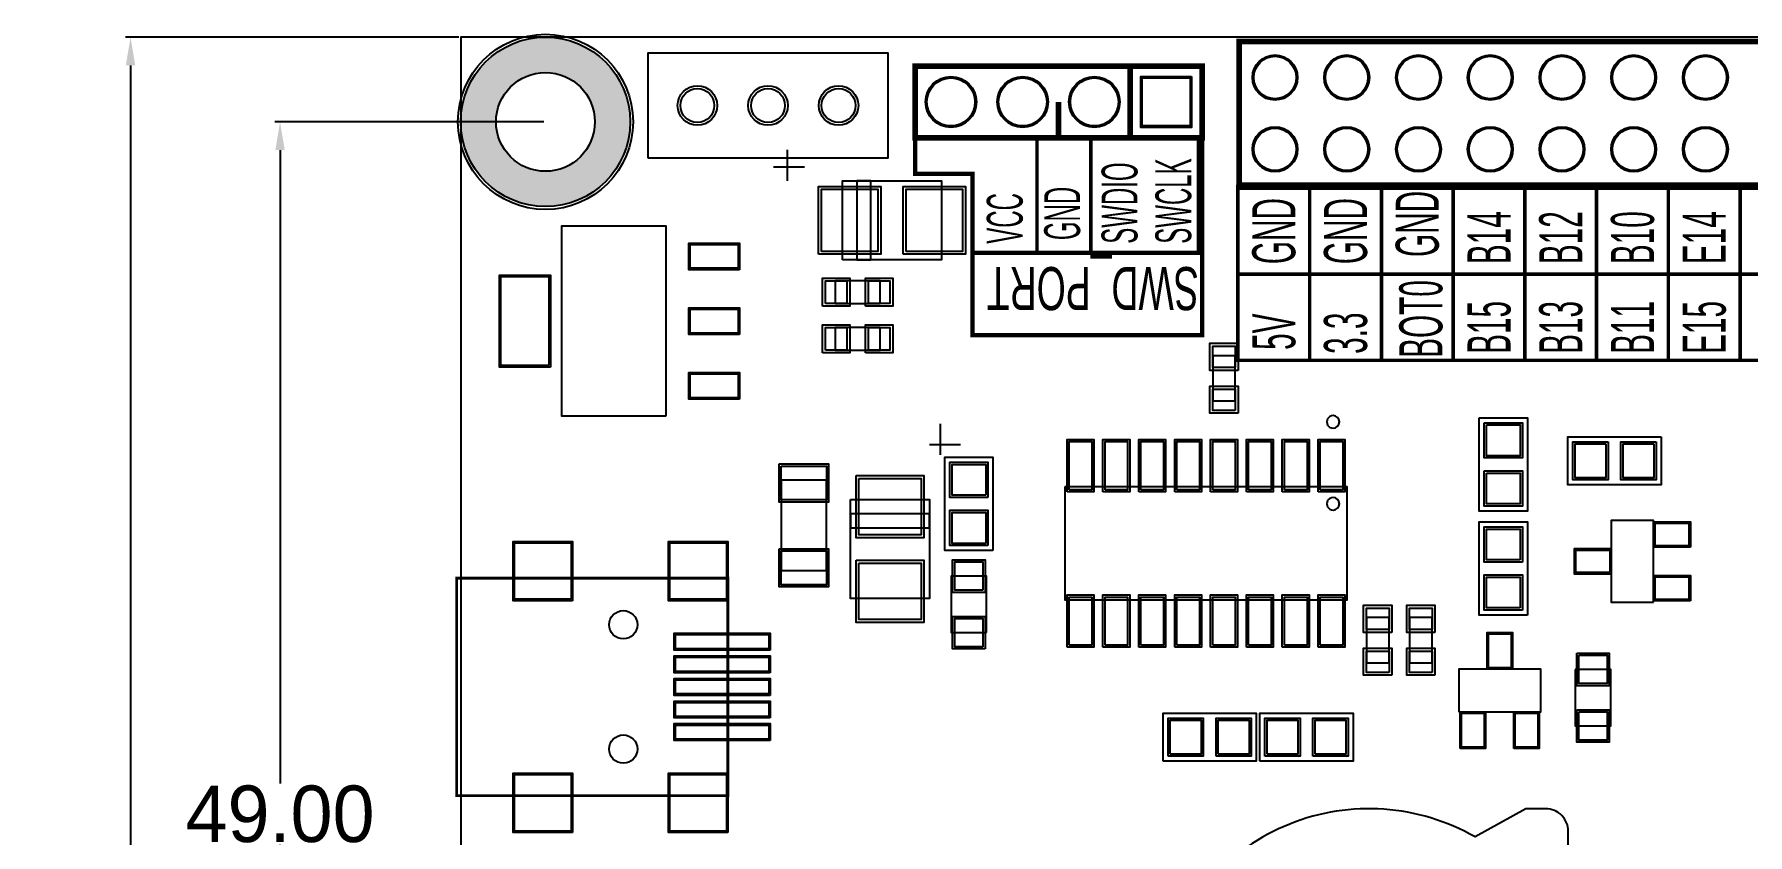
# Model space of a CAD drawing. Extents: x -50 to 55, y -63 to 0.
# Drawn here: x -50.1 to 10.6, y -28.2 to 0.1 of the extents above; entities that cross this region are included whole.
import ezdxf

# ---------------------------------------------------------------- set-up
doc = ezdxf.new("R2010")
doc.units = 0
doc.header["$MEASUREMENT"] = 0
doc.layers.get('0').update_dxf_attribs({"linetype": 'CONTINUOUS'})
doc.layers.get('Defpoints').update_dxf_attribs({"linetype": 'CONTINUOUS'})
for name, color, linetype in [('BG_OUTLINE', 254, 'CONTINUOUS'), ('BG_SILKSCREEN_TOP', 7, 'CONTINUOUS'), ('PG_ASSEMBLY_TOP', 111, 'CONTINUOUS'), ('PIN_BOTTOM', 150, 'CONTINUOUS'), ('PIN_PASTEMASK_TOP', 85, 'CONTINUOUS'), ('PIN_SOLDERMASK_BOTTOM', 85, 'CONTINUOUS'), ('PIN_SOLDERMASK_TOP', 85, 'CONTINUOUS'), ('PIN_TOP', 1, 'CONTINUOUS')]:
    doc.layers.add(name, color=color, linetype=linetype)
doc.dimstyles.get("Standard").update_dxf_attribs({"dimtxt": 2, "dimasz": 1, "dimexe": 0.18, "dimexo": 0.0625, "dimgap": 0.09, "dimtad": 0, "dimtih": 1, "dimtoh": 1, "dimzin": 0, "dimdsep": 46, "dimtxsty": 'Standard', "dimcen": 0.09, "dimadec": 0, "dimazin": 0, "dimtfac": 1, "dimtofl": 0, "dimtmove": 0, "dimatfit": 3, "dimfxl": 1, "dimtolj": 1, "dimtzin": 0, "dimarcsym": 0})

# ---------------------------------------------------------------- blocks, each defined once
blk = doc.blocks.new('*D15')
at = {"color": 0, "linetype": 'Continuous', "lineweight": -2, "transparency": 16777216}
for p, q in [((-35.063, 0), (-46.871, 0)), ((-46.691, -1), (-46.691, -32.088)), ((-46.691, -54), (-46.691, -34.268)), ((-35.063, -55), (-46.871, -55))]:
    blk.add_line(p, q, dxfattribs=at)
at = {"color": 0, "linetype": 'Continuous', "transparency": 16777216}
for points in [[(-46.857, -1), (-46.524, -1), (-46.691, 0)], [(-46.857, -54), (-46.524, -54), (-46.691, -55)]]:
    blk.add_solid(points, dxfattribs=at)
at = {"layer": 'Defpoints', "color": 0, "linetype": 'Continuous', "transparency": 16777216}
for p in [(-35, 0), (-46.691, -55), (-35, -55)]:
    blk.add_point(p, dxfattribs=at)
at = {"color": 0, "linetype": 'Continuous', "transparency": 16777216, "insert": (-46.691, -33.178), "char_height": 2, "attachment_point": 5}
blk.add_mtext('\\A1;55.00', dxfattribs=at)
blk = doc.blocks.new('*D16')
at = {"color": 0, "linetype": 'Continuous', "lineweight": -2, "transparency": 16777216}
for p, q in [((-32.063, -3), (-41.577, -3)), ((-41.397, -4), (-41.397, -26.41)), ((-41.397, -51), (-41.397, -28.59)), ((-32.063, -52), (-41.577, -52))]:
    blk.add_line(p, q, dxfattribs=at)
at = {"color": 0, "linetype": 'Continuous', "transparency": 16777216}
for points in [[(-41.563, -4), (-41.23, -4), (-41.397, -3)], [(-41.563, -51), (-41.23, -51), (-41.397, -52)]]:
    blk.add_solid(points, dxfattribs=at)
at = {"layer": 'Defpoints', "color": 0, "linetype": 'Continuous', "transparency": 16777216}
for p in [(-32, -3), (-41.397, -52), (-32, -52)]:
    blk.add_point(p, dxfattribs=at)
at = {"color": 0, "linetype": 'Continuous', "transparency": 16777216, "insert": (-41.397, -27.5), "char_height": 2, "attachment_point": 5}
blk.add_mtext('\\A1;49.00', dxfattribs=at)

msp = doc.modelspace()

# ---------------------------------------------------------------- hatches: boundary and pattern name
at = {"linetype": 'Continuous'}
h = msp.add_hatch(color=0, dxfattribs=at)
h.dxf.hatch_style = 1
h.paths.add_polyline_path([(-35.000006, -51.999998, 1), (-29.000018, -51.999998, 1)])
h.paths.add_polyline_path([(-30.251015, -51.999998, -1), (-33.749009, -51.999998, -1)], flags=16)
h.paths.add_polyline_path([(49.000004, -51.999998, 1), (54.999992, -51.999998, 1)])
h.paths.add_polyline_path([(53.748995, -51.999998, -1), (50.251001, -51.999998, -1)], flags=16)
h.paths.add_polyline_path([(49.000004, -2.999994, 1), (54.999992, -2.999994, 1)])
h.paths.add_polyline_path([(53.748995, -2.999994, -1), (50.251001, -2.999994, -1)], flags=16)
h.paths.add_polyline_path([(-29.000018, -2.999994, 1), (-35.000006, -2.999994, 1)])
h.paths.add_polyline_path([(-33.749009, -2.999994, -1), (-30.251015, -2.999994, -1)], flags=16)

# ---------------------------------------------------------------- linework, layer by layer
at = {"layer": 'BG_OUTLINE', "color": 5}
msp.add_lwpolyline([(54.999992, -54.999992), (54.999992, 0), (-35.000006, 0), (-35.000006, -54.999992), (54.999992, -54.999992)], dxfattribs=at)
at = {"layer": 'BG_SILKSCREEN_TOP'}
for points in [[(-8.754008, -3.564992, 0.1524, 0.1524, 0), (-8.754008, -10.549992, 0.1524, 0.1524, 0), (-16.882008, -10.549992, 0.1524, 0.1524, 0), (-16.882008, -4.834992, 0.1524, 0.1524, 0), (-18.914008, -4.834992, 0.1524, 0.1524, 0), (-18.914008, -3.310992, 0.1524, 0.1524, 0)], [(-10.659008, -7.628992, 0.127, 0.127, 0), (-8.881008, -7.628992, 0.127, 0.127, 0), (-8.881008, -3.564992, 0.127, 0.127, 0), (-12.691008, -3.564992, 0.127, 0.127, 0), (-12.691008, -7.628992, 0.127, 0.127, 0), (-14.596008, -7.628992, 0.127, 0.127, 0), (-14.596008, -3.564992, 0.127, 0.127, 0)], [(-7.484008, -5.215992, 0.127, 0.127, 0), (-7.484008, -11.438992, 0.127, 0.127, 0), (48.395992, -11.438992, 0.127, 0.127, 0), (48.395992, -5.342992, 0.127, 0.127, 0), (-7.484008, -5.342992, 0.127, 0.127, 0), (-7.484008, -8.390992, 0.127, 0.127, 0), (48.395992, -8.390992, 0.127, 0.127, 0), (48.395992, -6.612992, 0.127, 0.127, 0)], [(-4.944008, -11.438992, 0.127, 0.127, 0), (-4.944008, -5.342992, 0.127, 0.127, 0), (-2.404008, -5.342992, 0.127, 0.127, 0), (-2.404008, -11.438992, 0.127, 0.127, 0), (0.135992, -11.438992, 0.127, 0.127, 0), (0.135992, -5.342992, 0.127, 0.127, 0), (2.675992, -5.342992, 0.127, 0.127, 0), (2.675992, -11.438992, 0.127, 0.127, 0), (5.215992, -11.438992, 0.127, 0.127, 0), (5.215992, -5.342992, 0.127, 0.127, 0), (7.755992, -5.342992, 0.127, 0.127, 0), (7.755992, -11.438992, 0.127, 0.127, 0), (10.295992, -11.438992, 0.127, 0.127, 0), (10.295992, -5.342992, 0.127, 0.127, 0), (12.835992, -5.342992, 0.127, 0.127, 0)], [(-8.754008, -7.628992, 0.1524, 0.1524, 0), (-16.882008, -7.628992, 0.1524, 0.1524, 0)]]:
    msp.add_lwpolyline(points, format="xyseb", dxfattribs=at)
at = {"layer": 'PG_ASSEMBLY_TOP'}
for points in [[(-28.371012, -4.272001), (-19.871004, -4.272001), (-19.871004, -0.571983), (-28.371012, -0.571983), (-28.371012, -4.272001)], [(-23.430001, -5.085995), (-23.430001, -3.985997)], [(-23.93, -4.585996), (-22.830002, -4.585996)], [(-27.727021, -13.397002), (-27.727021, -6.686982), (-31.436995, -6.686982), (-31.436995, -13.397002), (-27.727021, -13.397002)], [(-20.14601, -8.625993), (-21.746006, -8.625993), (-21.746006, -9.425991), (-20.14601, -9.425991), (-20.14601, -8.625993)], [(-20.14601, -10.276993), (-21.746006, -10.276993), (-21.746006, -11.076991), (-20.14601, -11.076991), (-20.14601, -10.276993)], [(-8.376996, -11.273994), (-8.376996, -12.87399), (-7.576997, -12.87399), (-7.576997, -11.273994), (-8.376996, -11.273994)], [(-18.025008, -13.68298), (-18.025008, -14.782978)], [(-18.403011, -14.415999), (-17.303013, -14.415999)], [(-23.651108, -15.680995), (-23.651108, -18.880887), (-22.050908, -18.880887), (-22.050908, -15.680995), (-23.651108, -15.680995)], [(-13.612012, -15.915996), (-13.612012, -19.915988), (-3.612007, -19.915988), (-3.612007, -15.915996), (-13.612012, -15.915996)], [(7.236003, -20.001002), (7.236003, -17.100982), (5.735981, -17.100982), (5.735981, -20.001002), (7.236003, -20.001002)], [(-16.379012, -21.07499), (-16.379012, -19.074994), (-17.638903, -19.074994), (-17.638903, -21.07499), (-16.379012, -21.07499)], [(-2.931033, -20.544994), (-2.931033, -22.14499), (-2.131034, -22.14499), (-2.131034, -20.544994), (-2.931033, -20.544994)], [(-1.407033, -20.544994), (-1.407033, -22.14499), (-0.607034, -22.14499), (-0.607034, -20.544994), (-1.407033, -20.544994)], [(0.336982, -23.873003), (3.237002, -23.873003), (3.237002, -22.372981), (0.336982, -22.372981), (0.336982, -23.873003)], [(4.459097, -22.376994), (4.459097, -24.37699), (5.718887, -24.37699), (5.718887, -22.376994), (4.459097, -22.376994)]]:
    msp.add_lwpolyline(points, dxfattribs=at)
for points, format in [([(48.439985, -0.159995, 0.2, 0.2, 0), (-7.440015, -0.159995, 0.2, 0.2, 0), (-7.440015, -5.239995, 0.2, 0.2, 0), (48.439985, -5.239995, 0.2, 0.2, 0), (48.439985, -0.159995, 0.2, 0.2, 0)], "xyseb"), ([(-8.754008, -1.024992, 0.2, 0.2, 0), (-18.914008, -1.024992, 0.2, 0.2, 0), (-18.914008, -3.564992, 0.2, 0.2, 0), (-8.754008, -3.564992, 0.2, 0.2, 0), (-8.754008, -1.024992, 0.2, 0.2, 0)], "xyseb"), ([(-11.294008, -1.024992, 0.2, 0.2, 0), (-11.294008, -3.564992, 0.2, 0.2, 0)], "xyseb"), ([(-13.834008, -2.294992, 0.2, 0.2, 0), (-13.834008, -3.564992, 0.2, 0.2, 0)], "xyseb"), ([(-4.112006, -13.392303, 1.000011), (-4.112006, -13.839673, 0.999989), (-4.112006, -13.392303)], "xyb"), ([(-4.112006, -16.292399, 1.000011), (-4.112006, -16.739591, 0.999989), (-4.112006, -16.292399)], "xyb"), ([(-35.143998, -26.845997, 0.1, 0.1, 0), (-35.143998, -19.145987, 0.1, 0.1, 0), (-25.544018, -19.145987, 0.1, 0.1, 0), (-25.544018, -26.845997, 0.1, 0.1, 0), (-35.143998, -26.845997, 0.1, 0.1, 0)], "xyseb"), ([(4.715104, -32.907097), (4.215003, -30.607102), (4.215003, -28.10698, 0.414257), (3.414903, -27.30688), (2.715083, -27.30688), (0.914985, -28.306903, 0.483309), (-10.085019, -32.706895)], "xyb")]:
    msp.add_lwpolyline(points, format=format, dxfattribs=at)
for points in [[(-21.480018, -7.885989), (-21.480018, -5.085995), (-17.980025, -5.085995), (-17.980025, -7.885989)], [(-20.980019, -5.085995), (-20.980019, -7.885989), (-20.48002, -7.885989), (-20.48002, -5.085995)], [(1.064083, -13.471983), (2.763901, -13.471983), (2.763901, -16.772001), (1.064083, -16.772001)], [(7.501001, -14.145083), (7.501001, -15.844901), (4.200983, -15.844901), (4.200983, -14.145083)], [(-16.159099, -18.169001), (-17.858917, -18.169001), (-17.858917, -14.868983), (-16.159099, -14.868983)], [(-21.203005, -16.365982), (-18.403011, -16.365982), (-18.403011, -19.865975), (-21.203005, -19.865975)], [(-18.403011, -16.865981), (-21.203005, -16.865981), (-21.203005, -17.36598), (-18.403011, -17.36598)], [(2.763901, -20.455001), (1.064083, -20.455001), (1.064083, -17.154983), (2.763901, -17.154983)], [(-10.135006, -25.623901), (-10.135006, -23.924083), (-6.834987, -23.924083), (-6.834987, -25.623901)], [(-6.706006, -25.623901), (-6.706006, -23.924083), (-3.405987, -23.924083), (-3.405987, -25.623901)]]:
    msp.add_lwpolyline(points, close=True, dxfattribs=at)
at = {"layer": 'PIN_BOTTOM'}
msp.add_lwpolyline([(-9.17401, -1.444994), (-9.17401, -3.14499), (-10.874006, -3.14499), (-10.874006, -1.444994)], close=True, dxfattribs=at)
for centre, radius in [((-6.170015, -1.429995), 0.750049), ((-3.630015, -1.429995), 0.750049), ((-1.090015, -1.429995), 0.750049), ((1.449985, -1.429995), 0.750049), ((3.989985, -1.429995), 0.750049), ((6.529985, -1.429995), 0.750049), ((9.069985, -1.429995), 0.750049), ((-32.000012, -2.999994), 1.748997), ((-17.644008, -2.294992), 0.849998), ((-15.104008, -2.294992), 0.849998), ((-12.564008, -2.294992), 0.849998), ((-26.621003, -2.421992), 0.599999), ((-24.121008, -2.421992), 0.599999), ((-21.621013, -2.421992), 0.599999), ((-6.170015, -3.969995), 0.750049), ((-3.630015, -3.969995), 0.750049), ((-1.090015, -3.969995), 0.750049), ((1.449985, -3.969995), 0.750049), ((3.989985, -3.969995), 0.750049), ((6.529985, -3.969995), 0.750049), ((9.069985, -3.969995), 0.750049), ((-29.24401, -20.795996), 0.500405), ((-29.24401, -25.195988), 0.500405)]:
    msp.add_circle(centre, radius, dxfattribs=at)
at = {"layer": 'PIN_PASTEMASK_TOP'}
for points in [[(-22.230003, -7.58599), (-22.230003, -5.385994), (-20.230007, -5.385994), (-20.230007, -7.58599)], [(-19.230009, -7.58599), (-19.230009, -5.385994), (-17.230013, -5.385994), (-17.230013, -7.58599)], [(-25.176988, -8.182001), (-26.876984, -8.182001), (-26.876984, -7.341997), (-25.176988, -7.341997)], [(-31.877, -11.627054), (-33.576996, -11.627054), (-33.576996, -8.476946), (-31.877, -8.476946)], [(-22.085998, -9.426042), (-22.085998, -8.625942), (-21.326005, -8.625942), (-21.326005, -9.426042)], [(-20.566011, -9.426042), (-20.566011, -8.625942), (-19.806018, -8.625942), (-19.806018, -9.426042)], [(-25.176988, -10.472014), (-26.876984, -10.472014), (-26.876984, -9.632011), (-25.176988, -9.632011)], [(-22.085998, -11.077042), (-22.085998, -10.276942), (-21.326005, -10.276942), (-21.326005, -11.077042)], [(-20.566011, -11.077042), (-20.566011, -10.276942), (-19.806018, -10.276942), (-19.806018, -11.077042)], [(-7.576947, -11.694008), (-8.377047, -11.694008), (-8.377047, -10.934015), (-7.576947, -10.934015)], [(-25.176988, -12.762002), (-26.876984, -12.762002), (-26.876984, -11.921998), (-25.176988, -11.921998)], [(-7.576947, -13.213995), (-8.377047, -13.213995), (-8.377047, -12.454001), (-7.576947, -12.454001)], [(1.317092, -13.725983), (2.510892, -13.725983), (2.510892, -14.818183), (1.317092, -14.818183)], [(-13.457047, -16.015882), (-13.457047, -14.315885), (-12.656947, -14.315885), (-12.656947, -16.015882)], [(-12.187047, -16.015882), (-12.187047, -14.315885), (-11.386947, -14.315885), (-11.386947, -16.015882)], [(-10.917047, -16.015882), (-10.917047, -14.315885), (-10.116947, -14.315885), (-10.116947, -16.015882)], [(-9.647047, -16.015882), (-9.647047, -14.315885), (-8.846947, -14.315885), (-8.846947, -16.015882)], [(-8.377047, -16.015882), (-8.377047, -14.315885), (-7.576947, -14.315885), (-7.576947, -16.015882)], [(-7.107047, -16.015882), (-7.107047, -14.315885), (-6.306947, -14.315885), (-6.306947, -16.015882)], [(-5.837047, -16.015882), (-5.837047, -14.315885), (-5.036947, -14.315885), (-5.036947, -16.015882)], [(-4.567047, -16.015882), (-4.567047, -14.315885), (-3.766947, -14.315885), (-3.766947, -16.015882)], [(5.547183, -14.398092), (5.547183, -15.591892), (4.454983, -15.591892), (4.454983, -14.398092)], [(7.247001, -14.398092), (7.247001, -15.591892), (6.154801, -15.591892), (6.154801, -14.398092)], [(-16.412108, -16.215183), (-17.605908, -16.215183), (-17.605908, -15.122983), (-16.412108, -15.122983)], [(-23.650956, -15.180945), (-22.05106, -15.180945), (-22.05106, -16.380841), (-23.650956, -16.380841)], [(-20.903006, -15.615997), (-18.70301, -15.615997), (-18.70301, -17.615993), (-20.903006, -17.615993)], [(1.317092, -15.425801), (2.510892, -15.425801), (2.510892, -16.518001), (1.317092, -16.518001)], [(-16.412108, -17.915001), (-17.605908, -17.915001), (-17.605908, -16.822801), (-16.412108, -16.822801)], [(2.510892, -18.501183), (1.317092, -18.501183), (1.317092, -17.408983), (2.510892, -17.408983)], [(8.485937, -18.001031), (7.286041, -18.001031), (7.286041, -17.200931), (8.485937, -17.200931)], [(-31.094019, -19.895998), (-33.094015, -19.895998), (-33.094015, -17.896002), (-31.094019, -17.896002)], [(-25.594005, -19.895998), (-27.594001, -19.895998), (-27.594001, -17.896002), (-25.594005, -17.896002)], [(-23.650956, -18.181143), (-22.05106, -18.181143), (-22.05106, -19.381039), (-23.650956, -19.381039)], [(5.685943, -18.951042), (4.486047, -18.951042), (4.486047, -18.150942), (5.685943, -18.150942)], [(-20.903006, -18.615991), (-18.70301, -18.615991), (-18.70301, -20.615987), (-20.903006, -20.615987)], [(-16.509009, -19.574993), (-17.509007, -19.574993), (-17.509007, -18.574995), (-16.509009, -18.574995)], [(2.510892, -20.201001), (1.317092, -20.201001), (1.317092, -19.108801), (2.510892, -19.108801)], [(8.485937, -19.901053), (7.286041, -19.901053), (7.286041, -19.100953), (8.485937, -19.100953)], [(-13.457047, -21.516099), (-13.457047, -19.816103), (-12.656947, -19.816103), (-12.656947, -21.516099)], [(-12.187047, -21.516099), (-12.187047, -19.816103), (-11.386947, -19.816103), (-11.386947, -21.516099)], [(-10.917047, -21.516099), (-10.917047, -19.816103), (-10.116947, -19.816103), (-10.116947, -21.516099)], [(-9.647047, -21.516099), (-9.647047, -19.816103), (-8.846947, -19.816103), (-8.846947, -21.516099)], [(-8.377047, -21.516099), (-8.377047, -19.816103), (-7.576947, -19.816103), (-7.576947, -21.516099)], [(-7.107047, -21.516099), (-7.107047, -19.816103), (-6.306947, -19.816103), (-6.306947, -21.516099)], [(-5.837047, -21.516099), (-5.837047, -19.816103), (-5.036947, -19.816103), (-5.036947, -21.516099)], [(-4.567047, -21.516099), (-4.567047, -19.816103), (-3.766947, -19.816103), (-3.766947, -21.516099)], [(-16.509009, -21.574989), (-17.509007, -21.574989), (-17.509007, -20.574991), (-16.509009, -20.574991)], [(-2.130983, -20.965008), (-2.931083, -20.965008), (-2.931083, -20.205015), (-2.130983, -20.205015)], [(-0.606983, -20.965008), (-1.407083, -20.965008), (-1.407083, -20.205015), (-0.606983, -20.205015)], [(-24.094008, -21.646007), (-27.394001, -21.646007), (-27.394001, -21.146008), (-24.094008, -21.146008)], [(1.386942, -22.322943), (1.386942, -21.123047), (2.187042, -21.123047), (2.187042, -22.322943)], [(-2.130983, -22.484995), (-2.931083, -22.484995), (-2.931083, -21.725001), (-2.130983, -21.725001)], [(-0.606983, -22.484995), (-1.407083, -22.484995), (-1.407083, -21.725001), (-0.606983, -21.725001)], [(-24.094008, -22.446006), (-27.394001, -22.446006), (-27.394001, -21.946007), (-24.094008, -21.946007)], [(4.588993, -21.876995), (5.588991, -21.876995), (5.588991, -22.876993), (4.588993, -22.876993)], [(-24.094008, -23.246004), (-27.394001, -23.246004), (-27.394001, -22.746005), (-24.094008, -22.746005)], [(-24.094008, -24.046003), (-27.394001, -24.046003), (-27.394001, -23.546004), (-24.094008, -23.546004)], [(-9.881006, -25.370892), (-9.881006, -24.177092), (-8.788806, -24.177092), (-8.788806, -25.370892)], [(-8.181187, -25.370892), (-8.181187, -24.177092), (-7.088987, -24.177092), (-7.088987, -25.370892)], [(-6.452006, -25.370892), (-6.452006, -24.177092), (-5.359806, -24.177092), (-5.359806, -25.370892)], [(-4.752187, -25.370892), (-4.752187, -24.177092), (-3.659987, -24.177092), (-3.659987, -25.370892)], [(0.436931, -25.122937), (0.436931, -23.923041), (1.237031, -23.923041), (1.237031, -25.122937)], [(2.336953, -25.122937), (2.336953, -23.923041), (3.137053, -23.923041), (3.137053, -25.122937)], [(4.588993, -23.876991), (5.588991, -23.876991), (5.588991, -24.876989), (4.588993, -24.876989)], [(-24.094008, -24.846001), (-27.394001, -24.846001), (-27.394001, -24.346002), (-24.094008, -24.346002)], [(-31.094019, -28.095982), (-33.094015, -28.095982), (-33.094015, -26.095986), (-31.094019, -26.095986)], [(-25.594005, -28.095982), (-27.594001, -28.095982), (-27.594001, -26.095986), (-25.594005, -26.095986)]]:
    msp.add_lwpolyline(points, close=True, dxfattribs=at)
at = {"layer": 'PIN_SOLDERMASK_BOTTOM'}
msp.add_lwpolyline([(-9.12401, -1.394994), (-9.12401, -3.19499), (-10.924006, -3.19499), (-10.924006, -1.394994)], close=True, dxfattribs=at)
for centre, radius in [((-32.000012, -2.999994), 3.099994), ((-6.170015, -1.429995), 0.799948), ((-3.630015, -1.429995), 0.799948), ((-1.090015, -1.429995), 0.799948), ((1.449985, -1.429995), 0.799948), ((3.989985, -1.429995), 0.799948), ((6.529985, -1.429995), 0.799948), ((9.069985, -1.429995), 0.799948), ((-26.621003, -2.421992), 0.699999), ((-24.121008, -2.421992), 0.699999), ((-21.621013, -2.421992), 0.699999), ((-17.644008, -2.294992), 0.899998), ((-15.104008, -2.294992), 0.899998), ((-12.564008, -2.294992), 0.899998), ((-6.170015, -3.969995), 0.799948), ((-3.630015, -3.969995), 0.799948), ((-1.090015, -3.969995), 0.799948), ((1.449985, -3.969995), 0.799948), ((3.989985, -3.969995), 0.799948), ((6.529985, -3.969995), 0.799948), ((9.069985, -3.969995), 0.799948), ((-29.24401, -20.795996), 0.500405), ((-29.24401, -25.195988), 0.500405)]:
    msp.add_circle(centre, radius, dxfattribs=at)
at = {"layer": 'PIN_SOLDERMASK_TOP'}
for points in [[(-9.12401, -1.394994), (-9.12401, -3.19499), (-10.924006, -3.19499), (-10.924006, -1.394994)], [(-22.330003, -7.68599), (-22.330003, -5.285994), (-20.130008, -5.285994), (-20.130008, -7.68599)], [(-19.330009, -7.68599), (-19.330009, -5.285994), (-17.130014, -5.285994), (-17.130014, -7.68599)], [(-25.12695, -8.232039), (-26.927048, -8.232039), (-26.927048, -7.291934), (-25.12695, -7.291934)], [(-31.826962, -11.676965), (-33.62706, -11.676965), (-33.62706, -8.42706), (-31.826962, -8.42706)], [(-22.186049, -9.525991), (-22.186049, -8.525993), (-21.225954, -8.525993), (-21.225954, -9.525991)], [(-20.666062, -9.525991), (-20.666062, -8.525993), (-19.705967, -8.525993), (-19.705967, -9.525991)], [(-25.12695, -10.522052), (-26.927048, -10.522052), (-26.927048, -9.581947), (-25.12695, -9.581947)], [(-22.186049, -11.176991), (-22.186049, -10.176993), (-21.225954, -10.176993), (-21.225954, -11.176991)], [(-20.666062, -11.176991), (-20.666062, -10.176993), (-19.705967, -10.176993), (-19.705967, -11.176991)], [(-7.476998, -11.794059), (-8.476996, -11.794059), (-8.476996, -10.833964), (-7.476998, -10.833964)], [(-25.12695, -12.81204), (-26.927048, -12.81204), (-26.927048, -11.871935), (-25.12695, -11.871935)], [(-7.476998, -13.314045), (-8.476996, -13.314045), (-8.476996, -12.353951), (-7.476998, -12.353951)], [(1.240892, -13.649783), (2.587092, -13.649783), (2.587092, -14.894383), (1.240892, -14.894383)], [(-13.532002, -16.090837), (-13.532002, -14.24093), (-12.581991, -14.24093), (-12.581991, -16.090837)], [(-12.262002, -16.090837), (-12.262002, -14.24093), (-11.311991, -14.24093), (-11.311991, -16.090837)], [(-10.992002, -16.090837), (-10.992002, -14.24093), (-10.041991, -14.24093), (-10.041991, -16.090837)], [(-9.722002, -16.090837), (-9.722002, -14.24093), (-8.771991, -14.24093), (-8.771991, -16.090837)], [(-8.452002, -16.090837), (-8.452002, -14.24093), (-7.501991, -14.24093), (-7.501991, -16.090837)], [(-7.182002, -16.090837), (-7.182002, -14.24093), (-6.231991, -14.24093), (-6.231991, -16.090837)], [(-5.912002, -16.090837), (-5.912002, -14.24093), (-4.961991, -14.24093), (-4.961991, -16.090837)], [(-4.642002, -16.090837), (-4.642002, -14.24093), (-3.691991, -14.24093), (-3.691991, -16.090837)], [(5.623383, -14.321892), (5.623383, -15.668092), (4.378783, -15.668092), (4.378783, -14.321892)], [(7.323201, -14.321892), (7.323201, -15.668092), (6.078601, -15.668092), (6.078601, -14.321892)], [(-23.726063, -15.105888), (-21.975953, -15.105888), (-21.975953, -16.455898), (-23.726063, -16.455898)], [(-16.335908, -16.291383), (-17.682108, -16.291383), (-17.682108, -15.046783), (-16.335908, -15.046783)], [(-21.003006, -15.515997), (-18.60301, -15.515997), (-18.60301, -17.715992), (-21.003006, -17.715992)], [(1.240892, -15.349601), (2.587092, -15.349601), (2.587092, -16.594201), (1.240892, -16.594201)], [(-16.335908, -17.991201), (-17.682108, -17.991201), (-17.682108, -16.746601), (-16.335908, -16.746601)], [(2.587092, -18.577383), (1.240892, -18.577383), (1.240892, -17.332783), (2.587092, -17.332783)], [(8.536001, -18.050942), (7.236003, -18.050942), (7.236003, -17.151046), (8.536001, -17.151046)], [(-31.044007, -19.946011), (-33.144002, -19.946011), (-33.144002, -17.846015), (-31.044007, -17.846015)], [(-25.543992, -19.946011), (-27.643988, -19.946011), (-27.643988, -17.846015), (-25.543992, -17.846015)], [(-23.726063, -18.106086), (-21.975953, -18.106086), (-21.975953, -19.456096), (-23.726063, -19.456096)], [(5.736006, -19.000953), (4.436009, -19.000953), (4.436009, -18.101056), (5.736006, -18.101056)], [(-21.003006, -18.515991), (-18.60301, -18.515991), (-18.60301, -20.715986), (-21.003006, -20.715986)], [(-16.433952, -19.65005), (-17.584064, -19.65005), (-17.584064, -18.499938), (-16.433952, -18.499938)], [(2.587092, -20.277201), (1.240892, -20.277201), (1.240892, -19.032601), (2.587092, -19.032601)], [(8.536001, -19.950964), (7.236003, -19.950964), (7.236003, -19.051067), (8.536001, -19.051067)], [(-13.532002, -21.591054), (-13.532002, -19.741147), (-12.581991, -19.741147), (-12.581991, -21.591054)], [(-12.262002, -21.591054), (-12.262002, -19.741147), (-11.311991, -19.741147), (-11.311991, -21.591054)], [(-10.992002, -21.591054), (-10.992002, -19.741147), (-10.041991, -19.741147), (-10.041991, -21.591054)], [(-9.722002, -21.591054), (-9.722002, -19.741147), (-8.771991, -19.741147), (-8.771991, -21.591054)], [(-8.452002, -21.591054), (-8.452002, -19.741147), (-7.501991, -19.741147), (-7.501991, -21.591054)], [(-7.182002, -21.591054), (-7.182002, -19.741147), (-6.231991, -19.741147), (-6.231991, -21.591054)], [(-5.912002, -21.591054), (-5.912002, -19.741147), (-4.961991, -19.741147), (-4.961991, -21.591054)], [(-4.642002, -21.591054), (-4.642002, -19.741147), (-3.691991, -19.741147), (-3.691991, -21.591054)], [(-16.433952, -21.650046), (-17.584064, -21.650046), (-17.584064, -20.499934), (-16.433952, -20.499934)], [(-2.031034, -21.065059), (-3.031032, -21.065059), (-3.031032, -20.104964), (-2.031034, -20.104964)], [(-0.507034, -21.065059), (-1.507032, -21.065059), (-1.507032, -20.104964), (-0.507034, -20.104964)], [(-24.044021, -21.695995), (-27.444014, -21.695995), (-27.444014, -21.095996), (-24.044021, -21.095996)], [(1.337044, -22.372994), (1.337044, -21.072996), (2.23694, -21.072996), (2.23694, -22.372994)], [(-2.031034, -22.585045), (-3.031032, -22.585045), (-3.031032, -21.624951), (-2.031034, -21.624951)], [(-0.507034, -22.585045), (-1.507032, -22.585045), (-1.507032, -21.624951), (-0.507034, -21.624951)], [(4.513936, -21.801938), (5.664048, -21.801938), (5.664048, -22.95205), (4.513936, -22.95205)], [(-24.044021, -22.495993), (-27.444014, -22.495993), (-27.444014, -21.895994), (-24.044021, -21.895994)], [(-24.044021, -23.295991), (-27.444014, -23.295991), (-27.444014, -22.695993), (-24.044021, -22.695993)], [(-24.044021, -24.09599), (-27.444014, -24.09599), (-27.444014, -23.495991), (-24.044021, -23.495991)], [(-9.957206, -25.447092), (-9.957206, -24.100892), (-8.712606, -24.100892), (-8.712606, -25.447092)], [(-8.257387, -25.447092), (-8.257387, -24.100892), (-7.012787, -24.100892), (-7.012787, -25.447092)], [(-6.528206, -25.447092), (-6.528206, -24.100892), (-5.283606, -24.100892), (-5.283606, -25.447092)], [(-4.828387, -25.447092), (-4.828387, -24.100892), (-3.583787, -24.100892), (-3.583787, -25.447092)], [(0.387033, -25.172988), (0.387033, -23.87299), (1.28693, -23.87299), (1.28693, -25.172988)], [(2.287055, -25.172988), (2.287055, -23.87299), (3.186951, -23.87299), (3.186951, -25.172988)], [(4.513936, -23.801934), (5.664048, -23.801934), (5.664048, -24.952046), (4.513936, -24.952046)], [(-24.044021, -24.895988), (-27.444014, -24.895988), (-27.444014, -24.295989), (-24.044021, -24.295989)], [(-31.044007, -28.145994), (-33.144002, -28.145994), (-33.144002, -26.045999), (-31.044007, -26.045999)], [(-25.543992, -28.145994), (-27.643988, -28.145994), (-27.643988, -26.045999), (-25.543992, -26.045999)]]:
    msp.add_lwpolyline(points, close=True, dxfattribs=at)
for centre, radius in [((-32.000012, -2.999994), 3.099994), ((-6.170015, -1.429995), 0.799948), ((-3.630015, -1.429995), 0.799948), ((-1.090015, -1.429995), 0.799948), ((1.449985, -1.429995), 0.799948), ((3.989985, -1.429995), 0.799948), ((6.529985, -1.429995), 0.799948), ((9.069985, -1.429995), 0.799948), ((-26.621003, -2.421992), 0.699999), ((-24.121008, -2.421992), 0.699999), ((-21.621013, -2.421992), 0.699999), ((-17.644008, -2.294992), 0.899998), ((-15.104008, -2.294992), 0.899998), ((-12.564008, -2.294992), 0.899998), ((-6.170015, -3.969995), 0.799948), ((-3.630015, -3.969995), 0.799948), ((-1.090015, -3.969995), 0.799948), ((1.449985, -3.969995), 0.799948), ((3.989985, -3.969995), 0.799948), ((6.529985, -3.969995), 0.799948), ((9.069985, -3.969995), 0.799948), ((-29.24401, -20.795996), 0.500405), ((-29.24401, -25.195988), 0.500405)]:
    msp.add_circle(centre, radius, dxfattribs=at)
at = {"layer": 'PIN_TOP'}
for points in [[(-9.17401, -1.444994), (-9.17401, -3.14499), (-10.874006, -3.14499), (-10.874006, -1.444994)], [(-22.230003, -7.58599), (-22.230003, -5.385994), (-20.230007, -5.385994), (-20.230007, -7.58599)], [(-19.230009, -7.58599), (-19.230009, -5.385994), (-17.230013, -5.385994), (-17.230013, -7.58599)], [(-25.176988, -8.182001), (-26.876984, -8.182001), (-26.876984, -7.341997), (-25.176988, -7.341997)], [(-31.877, -11.627054), (-33.576996, -11.627054), (-33.576996, -8.476946), (-31.877, -8.476946)], [(-22.085998, -9.426042), (-22.085998, -8.625942), (-21.326005, -8.625942), (-21.326005, -9.426042)], [(-20.566011, -9.426042), (-20.566011, -8.625942), (-19.806018, -8.625942), (-19.806018, -9.426042)], [(-25.176988, -10.472014), (-26.876984, -10.472014), (-26.876984, -9.632011), (-25.176988, -9.632011)], [(-22.085998, -11.077042), (-22.085998, -10.276942), (-21.326005, -10.276942), (-21.326005, -11.077042)], [(-20.566011, -11.077042), (-20.566011, -10.276942), (-19.806018, -10.276942), (-19.806018, -11.077042)], [(-7.576947, -11.694008), (-8.377047, -11.694008), (-8.377047, -10.934015), (-7.576947, -10.934015)], [(-25.176988, -12.762002), (-26.876984, -12.762002), (-26.876984, -11.921998), (-25.176988, -11.921998)], [(-7.576947, -13.213995), (-8.377047, -13.213995), (-8.377047, -12.454001), (-7.576947, -12.454001)], [(1.317092, -13.725983), (2.510892, -13.725983), (2.510892, -14.818183), (1.317092, -14.818183)], [(-13.457047, -16.015882), (-13.457047, -14.315885), (-12.656947, -14.315885), (-12.656947, -16.015882)], [(-12.187047, -16.015882), (-12.187047, -14.315885), (-11.386947, -14.315885), (-11.386947, -16.015882)], [(-10.917047, -16.015882), (-10.917047, -14.315885), (-10.116947, -14.315885), (-10.116947, -16.015882)], [(-9.647047, -16.015882), (-9.647047, -14.315885), (-8.846947, -14.315885), (-8.846947, -16.015882)], [(-8.377047, -16.015882), (-8.377047, -14.315885), (-7.576947, -14.315885), (-7.576947, -16.015882)], [(-7.107047, -16.015882), (-7.107047, -14.315885), (-6.306947, -14.315885), (-6.306947, -16.015882)], [(-5.837047, -16.015882), (-5.837047, -14.315885), (-5.036947, -14.315885), (-5.036947, -16.015882)], [(-4.567047, -16.015882), (-4.567047, -14.315885), (-3.766947, -14.315885), (-3.766947, -16.015882)], [(5.547183, -14.398092), (5.547183, -15.591892), (4.454983, -15.591892), (4.454983, -14.398092)], [(7.247001, -14.398092), (7.247001, -15.591892), (6.154801, -15.591892), (6.154801, -14.398092)], [(-16.412108, -16.215183), (-17.605908, -16.215183), (-17.605908, -15.122983), (-16.412108, -15.122983)], [(-23.650956, -15.180945), (-22.05106, -15.180945), (-22.05106, -16.380841), (-23.650956, -16.380841)], [(-20.903006, -15.615997), (-18.70301, -15.615997), (-18.70301, -17.615993), (-20.903006, -17.615993)], [(1.317092, -15.425801), (2.510892, -15.425801), (2.510892, -16.518001), (1.317092, -16.518001)], [(-16.412108, -17.915001), (-17.605908, -17.915001), (-17.605908, -16.822801), (-16.412108, -16.822801)], [(2.510892, -18.501183), (1.317092, -18.501183), (1.317092, -17.408983), (2.510892, -17.408983)], [(8.485937, -18.001031), (7.286041, -18.001031), (7.286041, -17.200931), (8.485937, -17.200931)], [(-31.094019, -19.895998), (-33.094015, -19.895998), (-33.094015, -17.896002), (-31.094019, -17.896002)], [(-25.594005, -19.895998), (-27.594001, -19.895998), (-27.594001, -17.896002), (-25.594005, -17.896002)], [(-23.650956, -18.181143), (-22.05106, -18.181143), (-22.05106, -19.381039), (-23.650956, -19.381039)], [(5.685943, -18.951042), (4.486047, -18.951042), (4.486047, -18.150942), (5.685943, -18.150942)], [(-20.903006, -18.615991), (-18.70301, -18.615991), (-18.70301, -20.615987), (-20.903006, -20.615987)], [(-16.509009, -19.574993), (-17.509007, -19.574993), (-17.509007, -18.574995), (-16.509009, -18.574995)], [(2.510892, -20.201001), (1.317092, -20.201001), (1.317092, -19.108801), (2.510892, -19.108801)], [(8.485937, -19.901053), (7.286041, -19.901053), (7.286041, -19.100953), (8.485937, -19.100953)], [(-13.457047, -21.516099), (-13.457047, -19.816103), (-12.656947, -19.816103), (-12.656947, -21.516099)], [(-12.187047, -21.516099), (-12.187047, -19.816103), (-11.386947, -19.816103), (-11.386947, -21.516099)], [(-10.917047, -21.516099), (-10.917047, -19.816103), (-10.116947, -19.816103), (-10.116947, -21.516099)], [(-9.647047, -21.516099), (-9.647047, -19.816103), (-8.846947, -19.816103), (-8.846947, -21.516099)], [(-8.377047, -21.516099), (-8.377047, -19.816103), (-7.576947, -19.816103), (-7.576947, -21.516099)], [(-7.107047, -21.516099), (-7.107047, -19.816103), (-6.306947, -19.816103), (-6.306947, -21.516099)], [(-5.837047, -21.516099), (-5.837047, -19.816103), (-5.036947, -19.816103), (-5.036947, -21.516099)], [(-4.567047, -21.516099), (-4.567047, -19.816103), (-3.766947, -19.816103), (-3.766947, -21.516099)], [(-16.509009, -21.574989), (-17.509007, -21.574989), (-17.509007, -20.574991), (-16.509009, -20.574991)], [(-2.130983, -20.965008), (-2.931083, -20.965008), (-2.931083, -20.205015), (-2.130983, -20.205015)], [(-0.606983, -20.965008), (-1.407083, -20.965008), (-1.407083, -20.205015), (-0.606983, -20.205015)], [(-24.094008, -21.646007), (-27.394001, -21.646007), (-27.394001, -21.146008), (-24.094008, -21.146008)], [(1.386942, -22.322943), (1.386942, -21.123047), (2.187042, -21.123047), (2.187042, -22.322943)], [(-2.130983, -22.484995), (-2.931083, -22.484995), (-2.931083, -21.725001), (-2.130983, -21.725001)], [(-0.606983, -22.484995), (-1.407083, -22.484995), (-1.407083, -21.725001), (-0.606983, -21.725001)], [(-24.094008, -22.446006), (-27.394001, -22.446006), (-27.394001, -21.946007), (-24.094008, -21.946007)], [(4.588993, -21.876995), (5.588991, -21.876995), (5.588991, -22.876993), (4.588993, -22.876993)], [(-24.094008, -23.246004), (-27.394001, -23.246004), (-27.394001, -22.746005), (-24.094008, -22.746005)], [(-24.094008, -24.046003), (-27.394001, -24.046003), (-27.394001, -23.546004), (-24.094008, -23.546004)], [(-9.881006, -25.370892), (-9.881006, -24.177092), (-8.788806, -24.177092), (-8.788806, -25.370892)], [(-8.181187, -25.370892), (-8.181187, -24.177092), (-7.088987, -24.177092), (-7.088987, -25.370892)], [(-6.452006, -25.370892), (-6.452006, -24.177092), (-5.359806, -24.177092), (-5.359806, -25.370892)], [(-4.752187, -25.370892), (-4.752187, -24.177092), (-3.659987, -24.177092), (-3.659987, -25.370892)], [(0.436931, -25.122937), (0.436931, -23.923041), (1.237031, -23.923041), (1.237031, -25.122937)], [(2.336953, -25.122937), (2.336953, -23.923041), (3.137053, -23.923041), (3.137053, -25.122937)], [(4.588993, -23.876991), (5.588991, -23.876991), (5.588991, -24.876989), (4.588993, -24.876989)], [(-24.094008, -24.846001), (-27.394001, -24.846001), (-27.394001, -24.346002), (-24.094008, -24.346002)], [(-31.094019, -28.095982), (-33.094015, -28.095982), (-33.094015, -26.095986), (-31.094019, -26.095986)], [(-25.594005, -28.095982), (-27.594001, -28.095982), (-27.594001, -26.095986), (-25.594005, -26.095986)]]:
    msp.add_lwpolyline(points, close=True, dxfattribs=at)
for centre, radius in [((-32.000012, -2.999994), 2.999994), ((-6.170015, -1.429995), 0.750049), ((-3.630015, -1.429995), 0.750049), ((-1.090015, -1.429995), 0.750049), ((1.449985, -1.429995), 0.750049), ((3.989985, -1.429995), 0.750049), ((6.529985, -1.429995), 0.750049), ((9.069985, -1.429995), 0.750049), ((-17.644008, -2.294992), 0.849998), ((-15.104008, -2.294992), 0.849998), ((-12.564008, -2.294992), 0.849998), ((-26.621003, -2.421992), 0.599999), ((-24.121008, -2.421992), 0.599999), ((-21.621013, -2.421992), 0.599999), ((-6.170015, -3.969995), 0.750049), ((-3.630015, -3.969995), 0.750049), ((-1.090015, -3.969995), 0.750049), ((1.449985, -3.969995), 0.750049), ((3.989985, -3.969995), 0.750049), ((6.529985, -3.969995), 0.750049), ((9.069985, -3.969995), 0.750049), ((-29.24401, -20.795996), 0.500405), ((-29.24401, -25.195988), 0.500405)]:
    msp.add_circle(centre, radius, dxfattribs=at)

# ---------------------------------------------------------------- texts
at = {"layer": 'BG_SILKSCREEN_TOP'}
for s, height, rotation, width, p in [('SWDIO', 1.27, 90, 0.5, (-11.040008, -7.311492)), ('SWCLK', 1.27, 90, 0.5, (-9.135008, -7.311492)), ('GND', 1.27, 90, 0.5, (-13.072008, -7.184492)), ('VCC', 1.27, 90, 0.5, (-15.104008, -7.311492)), ('GND', 1.524, 90, 0.516667, (-5.452008, -8.035392)), ('GND', 1.524, 90, 0.516667, (-2.912008, -8.035392)), ('GND', 1.524, 90, 0.516667, (-0.372008, -7.781392)), ('B14', 1.524, 90, 0.516667, (2.167992, -8.035392)), ('B12', 1.524, 90, 0.516667, (4.707992, -8.035392)), ('B10', 1.524, 90, 0.516667, (7.247992, -8.035392)), ('E14', 1.524, 90, 0.516667, (9.787992, -8.035392)), ('SWD_PORT', 1.524, 180, 0.65, (-8.868308, -8.136992)), ('BOT0', 1.524, 90, 0.516667, (-0.245008, -11.350092)), ('B15', 1.524, 90, 0.516667, (2.167992, -11.210392)), ('B13', 1.524, 90, 0.516667, (4.707992, -11.210392)), ('B11', 1.524, 90, 0.516667, (7.247992, -11.210392)), ('E15', 1.524, 90, 0.516667, (9.787992, -11.210392)), ('5V', 1.524, 90, 0.516667, (-5.452008, -11.070692)), ('3.3', 1.524, 90, 0.516667, (-2.912008, -11.210392))]:
    msp.add_text(s, height=height, rotation=rotation, dxfattribs=dict(at, width=width)).set_placement(p)

# ---------------------------------------------------------------- dimensions: what is measured, and where the dimension line sits
at = {"linetype": 'Continuous'}
dim = msp.add_linear_dim(base=(-46.690714, -54.999992), p1=(-35.000006, 0), p2=(-35.000006, -54.999992), angle=90, dimstyle='Standard', dxfattribs=at)
dim.commit()
dim.dimension.update_dxf_attribs({"geometry": '*D15', "text_midpoint": (-46.690714, -33.177631), "dimtype": 160})
dim = msp.add_linear_dim(base=(-41.396501, -51.999998), p1=(-32.000012, -2.999994), p2=(-32.000012, -51.999998), angle=90, dimstyle='Standard', dxfattribs=at)
dim.commit()
dim.dimension.update_dxf_attribs({"geometry": '*D16', "text_midpoint": (-41.396501, -27.499996)})

doc.saveas('drawing.dxf')
